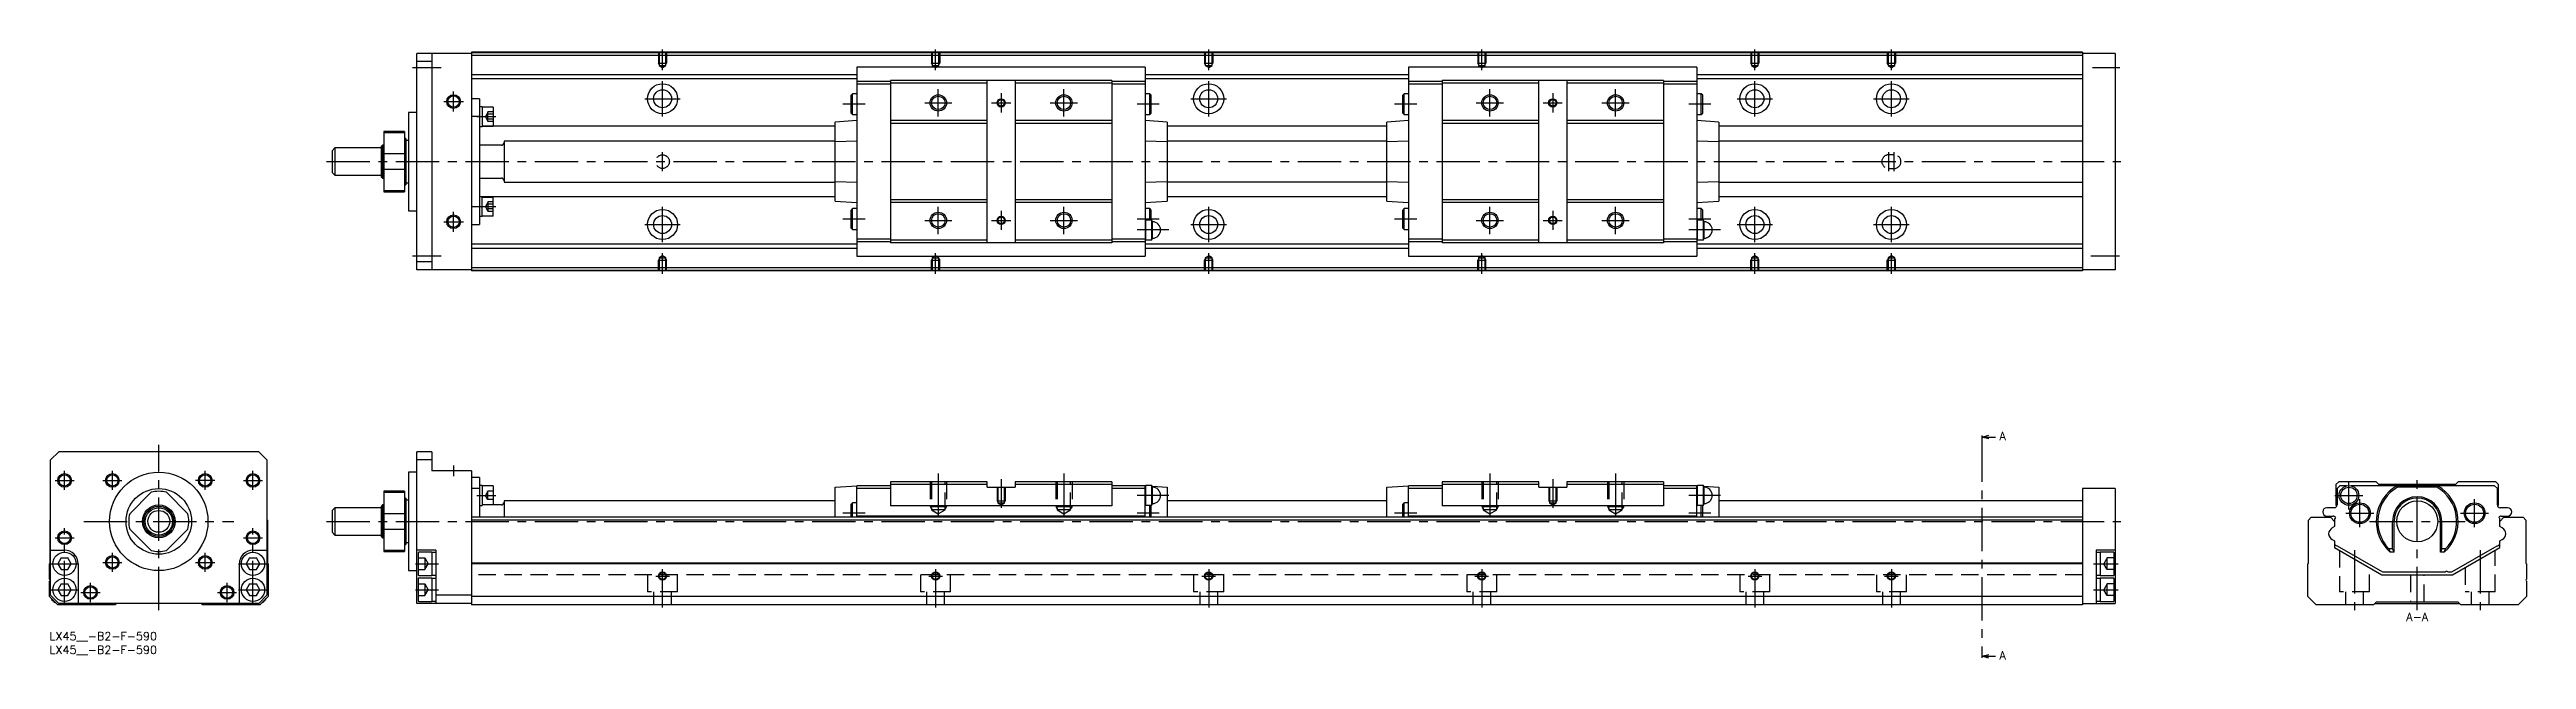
# Model space of a CAD drawing. Extents: x 0 to 907, y -10 to 213.
import ezdxf

# ---------------------------------------------------------------- set-up
doc = ezdxf.new("R2010")
doc.units = 0
doc.header["$LTSCALE"] = 0.5
doc.linetypes.add('CENTER', pattern=[50.8, 31.75, -6.35, 6.35, -6.35])
doc.linetypes.add('DASHED', pattern=[19.05, 12.7, -6.35])
for name, color, linetype in [('MSM_CENTER', 1, 'CENTER'), ('MSM_CONTINUOUS', 7, 'CONTINUOUS'), ('MSM_DASHED', 4, 'DASHED'), ('MSM_NARROW', 5, 'CONTINUOUS'), ('MSM_PART_NUMBER', 7, 'CONTINUOUS')]:
    doc.layers.add(name, color=color, linetype=linetype)
doc.styles.get("Standard").update_dxf_attribs({"font": 'txt.shx', "height": 3, "bigfont": 'bigfont.shx'})

# ---------------------------------------------------------------- blocks, each defined once
blk = doc.blocks.new('*U3')
at = {"layer": 'MSM_PART_NUMBER'}
blk.add_text('LX45__-B2-F-590', height=3, dxfattribs=at).set_placement((0, -3))
blk = doc.blocks.new('*U4')
at = {"layer": 'MSM_PART_NUMBER'}
blk.add_text('LX45__-B2-F-590', height=3, dxfattribs=at).set_placement((0, -8))

msp = doc.modelspace()

# ---------------------------------------------------------------- linework, layer by layer
at = {"layer": 'MSM_CENTER'}
for p, q in [((224.46, 205.61), (224.46, 213.12)), ((324.46, 205.61), (324.46, 213.12)), ((424.46, 205.61), (424.46, 213.12)), ((524.46, 205.61), (524.46, 213.12)), ((624.46, 205.61), (624.46, 213.12)), ((674.46, 205.61), (674.46, 213.12)), ((132.96, 206.62), (143.46, 206.62)), ((224.46, 188.62), (224.46, 201.62)), ((424.46, 188.62), (424.46, 201.62)), ((624.46, 188.62), (624.46, 201.62)), ((674.46, 188.62), (674.46, 201.62)), ((748.13, 206.62), (758.08, 206.62)), ((144.33, 194.12), (151.58, 194.12)), ((147.96, 190.5), (147.96, 197.75)), ((217.96, 195.12), (230.95, 195.12)), ((298.66, 193.12), (290.45, 193.12)), ((320.46, 193.62), (330.46, 193.62)), ((325.46, 188.62), (325.46, 198.62)), ((344.96, 193.62), (351.96, 193.62)), ((348.46, 197.12), (348.46, 190.12)), ((366.46, 193.62), (376.46, 193.62)), ((371.46, 188.62), (371.46, 198.62)), ((406.36, 193.12), (398.26, 193.12)), ((417.96, 195.12), (430.96, 195.12)), ((500.66, 193.12), (492.45, 193.12)), ((522.46, 193.62), (532.46, 193.62)), ((527.46, 188.62), (527.46, 198.62)), ((546.96, 193.62), (553.96, 193.62)), ((546.96, 193.62), (553.96, 193.62)), ((550.46, 197.12), (550.46, 190.12)), ((568.46, 193.62), (578.46, 193.62)), ((573.46, 188.62), (573.46, 198.62)), ((608.36, 193.12), (600.26, 193.12)), ((617.96, 195.12), (630.96, 195.12)), ((667.96, 195.12), (680.96, 195.12)), ((156.46, 188.58), (163.46, 188.58)), ((224.46, 168.62), (224.46, 175.62)), ((673.46, 168.62), (673.46, 175.62)), ((675.46, 168.62), (675.46, 175.62)), ((101.46, 172.12), (758.46, 172.12)), ((156.46, 155.67), (163.46, 155.67)), ((224.46, 142.62), (224.46, 155.62)), ((325.46, 145.62), (325.46, 155.62)), ((371.46, 145.62), (371.46, 155.62)), ((424.46, 142.62), (424.46, 155.62)), ((527.46, 145.62), (527.46, 155.62)), ((573.46, 145.62), (573.46, 155.62)), ((624.46, 142.62), (624.46, 155.62)), ((674.46, 142.62), (674.46, 155.62)), ((144.33, 150.12), (151.58, 150.12)), ((147.96, 146.5), (147.96, 153.75)), ((217.96, 149.12), (230.96, 149.12)), ((298.66, 151.12), (290.45, 151.12)), ((320.46, 150.62), (330.46, 150.62)), ((344.96, 150.62), (351.96, 150.62)), ((348.46, 154.12), (348.46, 147.12)), ((366.46, 150.62), (376.46, 150.62)), ((406.36, 151.12), (398.26, 151.12)), ((409.86, 147.12), (398.26, 147.12)), ((417.96, 149.12), (430.96, 149.12)), ((500.66, 151.12), (492.45, 151.12)), ((522.46, 150.62), (532.46, 150.62)), ((546.96, 150.62), (553.96, 150.62)), ((546.96, 150.62), (553.96, 150.62)), ((550.46, 154.12), (550.46, 147.12)), ((568.46, 150.62), (578.46, 150.62)), ((608.36, 151.12), (600.26, 151.12)), ((611.86, 147.12), (600.26, 147.12)), ((617.96, 149.12), (630.96, 149.12)), ((667.96, 149.12), (680.96, 149.12)), ((132.96, 137.62), (143.46, 137.62)), ((224.46, 131.12), (224.46, 138.63)), ((324.46, 131.12), (324.46, 138.63)), ((424.46, 131.12), (424.46, 138.63)), ((524.46, 131.12), (524.46, 138.63)), ((624.46, 131.12), (624.46, 138.63)), ((674.46, 131.12), (674.46, 138.63)), ((747.46, 137.62), (757.96, 137.62)), ((40, 8), (40, 68.5)), ((707.62, 70.87), (707.62, -8.37)), ((2, 55.5), (9, 55.5)), ((5.5, 52), (5.5, 59)), ((19.5, 55.5), (26.5, 55.5)), ((23, 52), (23, 59)), ((60.5, 55.5), (53.5, 55.5)), ((57, 52), (57, 59)), ((71, 55.5), (78, 55.5)), ((74.5, 52), (74.5, 59)), ((147.96, 61), (147.96, 57)), ((325.46, 58), (325.46, 40.3)), ((348.46, 56), (348.46, 45.5)), ((371.46, 58), (371.46, 40.3)), ((527.46, 58), (527.46, 40.3)), ((550.46, 56), (550.46, 45.5)), ((573.46, 58), (573.46, 40.3)), ((842.01, 44.87), (842.01, 55.13)), ((867.01, 8), (867.01, 56)), ((156.46, 50), (163.46, 50)), ((409.86, 50), (398.26, 50)), ((611.86, 50), (600.26, 50)), ((836.88, 50), (847.14, 50)), ((846.01, 38.37), (846.01, 48.63)), ((888.01, 38.37), (888.01, 48.63)), ((5.5, 10.25), (5.5, 38)), ((12.5, 40.5), (67.5, 40.5)), ((74.5, 10.25), (74.5, 38)), ((101.46, 40.5), (758.46, 40.5)), ((298.66, 43.5), (290.45, 43.5)), ((406.36, 43.5), (398.26, 43.5)), ((500.66, 43.5), (492.45, 43.5)), ((608.36, 43.5), (600.26, 43.5)), ((840.88, 43.5), (851.14, 43.5)), ((849.51, 40.5), (884.51, 40.5)), ((882.88, 43.5), (893.14, 43.5)), ((2, 34.5), (9, 34.5)), ((23, 22), (23, 29)), ((57, 22), (57, 29)), ((71, 34.5), (78, 34.5)), ((844.01, 29.97), (844.01, 8)), ((890.01, 29.97), (890.01, 8)), ((0.25, 25), (10.75, 25)), ((19.5, 25.5), (26.5, 25.5)), ((53.5, 25.5), (60.5, 25.5)), ((69.25, 25), (79.75, 25)), ((133.96, 25), (142.46, 25)), ((221.96, 20.5), (226.96, 20.5)), ((224.46, 9), (224.46, 23)), ((321.96, 20.5), (326.96, 20.5)), ((324.46, 23), (324.46, 9)), ((421.96, 20.5), (426.96, 20.5)), ((424.46, 23), (424.46, 9)), ((521.96, 20.5), (526.96, 20.5)), ((524.46, 23), (524.46, 9)), ((621.96, 20.5), (626.96, 20.5)), ((624.46, 23), (624.46, 9)), ((671.96, 20.5), (676.96, 20.5)), ((674.46, 23), (674.46, 9)), ((748.46, 25), (757.46, 25)), ((0.25, 15.5), (10.75, 15.5)), ((11.5, 14.5), (18.5, 14.5)), ((15, 11), (15, 18)), ((61.5, 14.5), (68.5, 14.5)), ((65, 11), (65, 18)), ((69.25, 15.5), (79.75, 15.5)), ((133.96, 15.5), (142.46, 15.5)), ((748.46, 15.5), (757.46, 15.5))]:
    msp.add_line(p, q, dxfattribs=at)
at = {"layer": 'MSM_CONTINUOUS'}
for p, q in [((154.46, 211.72), (134.46, 211.72)), ((134.46, 132.52), (134.46, 211.72)), ((139.96, 208.72), (134.46, 208.72)), ((139.96, 211.72), (139.96, 132.52)), ((744.46, 212.12), (154.46, 212.12)), ((154.46, 212.12), (154.46, 132.12)), ((744.46, 211.92), (154.46, 211.92)), ((744.46, 210.92), (154.46, 210.92)), ((744.46, 212.12), (744.46, 132.12)), ((756.46, 211.72), (744.46, 211.72)), ((756.46, 211.72), (756.46, 132.52)), ((295.66, 203.87), (154.46, 203.87)), ((295.66, 202.37), (154.46, 202.37)), ((401.26, 206.72), (295.66, 206.72)), ((295.66, 206.72), (295.66, 137.52)), ((307.96, 201.47), (295.66, 201.47)), ((307.96, 200.47), (295.66, 200.47)), ((388.96, 201.87), (307.96, 201.87)), ((307.96, 201.87), (307.96, 142.37)), ((343.36, 200.87), (307.96, 200.87)), ((343.36, 142.37), (343.36, 201.87)), ((353.56, 201.87), (353.56, 142.37)), ((388.96, 200.87), (353.56, 200.87)), ((388.96, 201.87), (388.96, 142.37)), ((401.26, 201.47), (388.96, 201.47)), ((401.26, 200.47), (388.96, 200.47)), ((401.26, 206.72), (401.26, 137.52)), ((497.66, 203.87), (401.26, 203.87)), ((497.66, 202.37), (401.26, 202.37)), ((603.26, 206.72), (497.66, 206.72)), ((497.66, 206.72), (497.66, 137.52)), ((509.96, 201.47), (497.66, 201.47)), ((509.96, 200.47), (497.66, 200.47)), ((590.96, 201.87), (509.96, 201.87)), ((509.96, 201.87), (509.96, 142.37)), ((545.36, 200.87), (509.96, 200.87)), ((545.36, 142.37), (545.36, 201.87)), ((555.56, 201.87), (555.56, 142.37)), ((590.96, 200.87), (555.56, 200.87)), ((590.96, 201.87), (590.96, 142.37)), ((603.26, 201.47), (590.96, 201.47)), ((603.26, 200.47), (590.96, 200.47)), ((603.26, 206.72), (603.26, 137.52)), ((744.46, 203.87), (603.26, 203.87)), ((744.46, 202.37), (603.26, 202.37)), ((157.46, 195.12), (154.46, 195.12)), ((157.46, 195.12), (157.46, 149.12)), ((158.46, 192.23), (157.46, 192.23)), ((158.46, 192.23), (158.46, 184.93)), ((162.46, 192.08), (158.46, 192.08)), ((162.46, 192.08), (162.46, 185.08)), ((294.06, 196.92), (293.56, 196.42)), ((293.56, 189.82), (293.56, 196.42)), ((294.06, 189.32), (294.06, 196.92)), ((295.66, 196.92), (294.06, 196.92)), ((402.86, 196.92), (401.26, 196.92)), ((403.36, 196.42), (402.86, 196.92)), ((402.86, 189.32), (402.86, 196.92)), ((403.36, 189.82), (403.36, 196.42)), ((496.06, 196.92), (495.56, 196.42)), ((495.56, 189.82), (495.56, 196.42)), ((496.06, 189.32), (496.06, 196.92)), ((497.66, 196.92), (496.06, 196.92)), ((604.86, 196.92), (603.26, 196.92)), ((605.36, 196.42), (604.86, 196.92)), ((604.86, 189.32), (604.86, 196.92)), ((605.36, 189.82), (605.36, 196.42)), ((129.96, 183.12), (122.46, 183.12)), ((122.46, 183.12), (122.46, 161.12)), ((122.46, 182.76), (129.96, 182.76)), ((129.96, 183.12), (129.96, 161.12)), ((131.46, 190.12), (131.46, 154.12)), ((134.46, 190.12), (131.46, 190.12)), ((157.46, 188.65), (154.46, 188.65)), ((157.46, 184.93), (158.46, 184.93)), ((158.46, 185.08), (162.46, 185.08)), ((287.66, 185.05), (158.46, 185.05)), ((295.66, 187.12), (287.66, 186.57)), ((287.66, 157.68), (287.66, 186.57)), ((293.56, 189.82), (294.06, 189.32)), ((294.06, 189.32), (295.66, 189.32)), ((343.36, 187.12), (307.96, 187.12)), ((343.36, 186.12), (307.96, 186.12)), ((388.96, 187.12), (353.56, 187.12)), ((388.96, 186.12), (353.56, 186.12)), ((401.26, 189.32), (402.86, 189.32)), ((409.26, 186.57), (401.26, 187.12)), ((402.86, 189.32), (403.36, 189.82)), ((409.26, 186.57), (409.26, 157.68)), ((489.66, 185.05), (409.26, 185.05)), ((497.66, 187.12), (489.66, 186.57)), ((489.66, 157.68), (489.66, 186.57)), ((495.56, 189.82), (496.06, 189.32)), ((496.06, 189.32), (497.66, 189.32)), ((545.36, 187.12), (509.96, 187.12)), ((545.36, 186.12), (509.96, 186.12)), ((590.96, 187.12), (555.56, 187.12)), ((590.96, 186.12), (555.56, 186.12)), ((603.26, 189.32), (604.86, 189.32)), ((611.26, 186.57), (603.26, 187.12)), ((604.86, 189.32), (605.36, 189.82)), ((611.26, 186.57), (611.26, 157.68)), ((744.46, 185.05), (611.26, 185.05)), ((104.46, 177.12), (103.46, 176.12)), ((103.46, 176.12), (103.46, 168.12)), ((121.46, 177.12), (104.46, 177.12)), ((104.46, 177.12), (104.46, 167.12)), ((121.96, 178.12), (121.46, 177.62)), ((121.46, 177.62), (121.46, 166.62)), ((122.46, 178.12), (121.96, 178.12)), ((121.96, 178.12), (121.96, 166.12)), ((129.96, 174.92), (122.46, 174.92)), ((130.46, 180.62), (129.96, 180.62)), ((130.46, 180.62), (130.46, 163.62)), ((131.46, 179.87), (130.46, 179.87)), ((165.46, 178.12), (157.46, 178.12)), ((166.46, 179.62), (166.46, 164.62)), ((287.66, 179.62), (166.46, 179.62)), ((295.66, 179.61), (287.66, 179.36)), ((409.26, 179.36), (401.26, 179.61)), ((489.66, 179.62), (409.26, 179.62)), ((497.66, 179.61), (489.66, 179.36)), ((611.26, 179.36), (603.26, 179.61)), ((744.46, 179.62), (611.26, 179.62)), ((103.46, 168.12), (104.46, 167.12)), ((104.46, 167.12), (121.46, 167.12)), ((121.46, 166.62), (121.96, 166.12)), ((121.96, 166.12), (122.46, 166.12)), ((122.46, 169.33), (129.96, 169.33)), ((129.96, 163.62), (130.46, 163.62)), ((130.46, 164.37), (131.46, 164.37)), ((157.46, 166.12), (165.46, 166.12)), ((166.46, 164.62), (287.66, 164.62)), ((287.66, 164.89), (295.66, 164.64)), ((401.26, 164.64), (409.26, 164.89)), ((489.66, 164.62), (409.26, 164.62)), ((489.66, 164.89), (497.66, 164.64)), ((603.26, 164.64), (611.26, 164.89)), ((611.26, 164.62), (744.46, 164.62)), ((129.96, 161.49), (122.46, 161.49)), ((122.46, 161.12), (129.96, 161.12)), ((157.46, 155.6), (154.46, 155.6)), ((157.46, 159.32), (158.46, 159.32)), ((158.46, 152.02), (158.46, 159.32)), ((287.66, 159.2), (158.46, 159.2)), ((158.46, 159.17), (162.46, 159.17)), ((162.46, 152.17), (162.46, 159.17)), ((287.66, 157.68), (295.66, 157.12)), ((294.06, 154.92), (293.56, 154.42)), ((293.56, 147.82), (293.56, 154.42)), ((294.06, 147.32), (294.06, 154.92)), ((295.66, 154.92), (294.06, 154.92)), ((343.36, 158.12), (307.96, 158.12)), ((343.36, 157.12), (307.96, 157.12)), ((388.96, 158.12), (353.56, 158.12)), ((388.96, 157.12), (353.56, 157.12)), ((401.26, 157.12), (409.26, 157.68)), ((402.86, 154.92), (401.26, 154.92)), ((403.36, 154.42), (402.86, 154.92)), ((402.86, 150.72), (402.86, 154.92)), ((403.36, 150.72), (403.36, 154.42)), ((489.66, 159.2), (409.26, 159.2)), ((489.66, 157.68), (497.66, 157.12)), ((496.06, 154.92), (495.56, 154.42)), ((495.56, 147.82), (495.56, 154.42)), ((496.06, 147.32), (496.06, 154.92)), ((497.66, 154.92), (496.06, 154.92)), ((545.36, 158.12), (509.96, 158.12)), ((545.36, 157.12), (509.96, 157.12)), ((590.96, 158.12), (555.56, 158.12)), ((590.96, 157.12), (555.56, 157.12)), ((603.26, 157.12), (611.26, 157.68)), ((604.86, 154.92), (603.26, 154.92)), ((605.36, 154.42), (604.86, 154.92)), ((604.86, 150.72), (604.86, 154.92)), ((605.36, 150.72), (605.36, 154.42)), ((744.46, 159.2), (611.26, 159.2)), ((131.46, 154.12), (134.46, 154.12)), ((154.46, 149.12), (157.46, 149.12)), ((158.46, 152.02), (157.46, 152.02)), ((162.46, 152.17), (158.46, 152.17)), ((293.56, 147.82), (294.06, 147.32)), ((294.06, 147.32), (295.66, 147.32)), ((401.42, 150.72), (401.26, 150.12)), ((401.42, 143.52), (401.42, 150.72)), ((403.7, 150.72), (401.42, 150.72)), ((403.7, 143.52), (403.7, 150.72)), ((403.86, 150.12), (403.7, 150.72)), ((403.86, 144.12), (403.86, 150.12)), ((495.56, 147.82), (496.06, 147.32)), ((496.06, 147.32), (497.66, 147.32)), ((603.42, 150.72), (603.26, 150.12)), ((603.42, 143.52), (603.42, 150.72)), ((605.7, 150.72), (603.42, 150.72)), ((605.7, 143.52), (605.7, 150.72)), ((605.86, 150.12), (605.7, 150.72)), ((605.86, 144.12), (605.86, 150.12)), ((295.66, 141.87), (154.46, 141.87)), ((295.66, 140.37), (154.46, 140.37)), ((307.96, 143.77), (295.66, 143.77)), ((307.96, 142.77), (295.66, 142.77)), ((295.66, 137.52), (401.26, 137.52)), ((343.36, 143.37), (307.96, 143.37)), ((388.96, 142.37), (307.96, 142.37)), ((388.96, 143.37), (353.56, 143.37)), ((401.26, 143.77), (388.96, 143.77)), ((401.26, 142.77), (388.96, 142.77)), ((401.26, 144.12), (401.42, 143.52)), ((497.66, 141.87), (401.26, 141.87)), ((497.66, 140.37), (401.26, 140.37)), ((401.42, 143.52), (403.7, 143.52)), ((403.7, 143.52), (403.86, 144.12)), ((509.96, 143.77), (497.66, 143.77)), ((509.96, 142.77), (497.66, 142.77)), ((497.66, 137.52), (603.26, 137.52)), ((545.36, 143.37), (509.96, 143.37)), ((590.96, 142.37), (509.96, 142.37)), ((590.96, 143.37), (555.56, 143.37)), ((603.26, 143.77), (590.96, 143.77)), ((603.26, 142.77), (590.96, 142.77)), ((603.26, 144.12), (603.42, 143.52)), ((744.46, 141.87), (603.26, 141.87)), ((744.46, 140.37), (603.26, 140.37)), ((603.42, 143.52), (605.7, 143.52)), ((605.7, 143.52), (605.86, 144.12)), ((139.96, 135.52), (134.46, 135.52)), ((154.46, 132.52), (134.46, 132.52)), ((744.46, 133.32), (154.46, 133.32)), ((744.46, 132.32), (154.46, 132.32)), ((744.46, 132.12), (154.46, 132.12)), ((756.46, 132.52), (744.46, 132.52)), ((3.4, 66), (0.4, 63)), ((76.6, 66), (3.4, 66)), ((79.6, 63), (76.6, 66)), ((139.96, 66), (134.46, 66)), ((134.46, 10.5), (134.46, 66)), ((139.96, 66), (139.96, 59)), ((707.62, 71.37), (710.12, 72.04)), ((707.62, 71.87), (707.62, 70.87)), ((707.62, 71.37), (712.62, 71.37)), ((710.12, 70.7), (707.62, 71.37)), ((0.4, 13.5), (0.4, 63)), ((79.6, 63), (79.6, 13.5)), ((134.46, 58.5), (131.46, 58.5)), ((131.46, 58.5), (131.46, 22.5)), ((139.96, 63), (134.46, 63)), ((154.46, 59), (139.96, 59)), ((154.46, 59), (154.46, 10)), ((157.46, 56.5), (154.46, 56.5)), ((157.46, 56.5), (157.46, 42)), ((343.36, 55), (307.96, 55)), ((307.96, 55), (307.96, 46.15)), ((343.36, 53), (343.36, 55)), ((353.56, 55), (353.56, 53)), ((388.96, 55), (353.56, 55)), ((388.96, 55), (388.96, 46.15)), ((545.36, 55), (509.96, 55)), ((509.96, 55), (509.96, 46.15)), ((545.36, 53), (545.36, 55)), ((555.56, 55), (555.56, 53)), ((590.96, 55), (555.56, 55)), ((590.96, 55), (590.96, 46.15)), ((838.26, 55), (837.26, 54)), ((852.01, 55), (838.26, 55)), ((853.01, 54), (852.01, 55)), ((882.01, 55), (881.01, 54)), ((895.76, 55), (882.01, 55)), ((896.76, 54), (895.76, 55)), ((37.2, 51.14), (29.36, 43.3)), ((50.64, 43.3), (42.8, 51.14)), ((104.46, 45.5), (103.46, 44.5)), ((121.46, 45.5), (104.46, 45.5)), ((104.46, 45.5), (104.46, 35.5)), ((121.96, 46.5), (121.46, 46)), ((121.46, 46), (121.46, 35)), ((122.46, 46.5), (121.96, 46.5)), ((121.96, 46.5), (121.96, 34.5)), ((129.96, 51.5), (122.46, 51.5)), ((122.46, 51.5), (122.46, 29.5)), ((122.46, 51.14), (129.96, 51.14)), ((129.96, 51.5), (129.96, 29.5)), ((130.46, 49), (129.96, 49)), ((130.46, 49), (130.46, 32)), ((131.46, 48.25), (130.46, 48.25)), ((157.46, 52.5), (154.46, 52.5)), ((158.46, 53.65), (157.46, 53.65)), ((157.46, 46.35), (158.46, 46.35)), ((158.46, 53.65), (158.46, 46.35)), ((162.46, 53.5), (158.46, 53.5)), ((165.46, 46.5), (158.46, 46.5)), ((162.46, 53.5), (162.46, 46.5)), ((166.46, 48), (166.46, 42)), ((287.66, 48), (166.46, 48)), ((287.66, 53), (295.66, 53.5)), ((287.66, 42), (287.66, 53)), ((294.06, 47.3), (293.56, 46.8)), ((293.56, 42), (293.56, 46.8)), ((294.06, 42), (294.06, 47.3)), ((295.66, 47.3), (294.06, 47.3)), ((307.96, 53.5), (295.66, 53.5)), ((295.66, 42), (295.66, 53.5)), ((307.96, 52.5), (295.66, 52.5)), ((343.36, 54), (307.96, 54)), ((388.96, 46.15), (307.96, 46.15)), ((343.36, 53), (353.56, 53)), ((388.96, 54), (353.56, 54)), ((401.26, 53.5), (388.96, 53.5)), ((401.26, 52.5), (388.96, 52.5)), ((401.42, 53.6), (401.26, 53)), ((401.26, 53.5), (401.39, 53.49)), ((401.26, 42), (401.26, 53.5)), ((401.26, 47), (401.42, 46.4)), ((401.42, 46.4), (401.42, 53.6)), ((403.7, 53.6), (401.42, 53.6)), ((401.42, 46.4), (403.7, 46.4)), ((402.86, 42), (402.86, 46.4)), ((403.36, 42), (403.36, 46.4)), ((403.86, 53), (403.7, 53.6)), ((403.7, 46.4), (403.7, 53.6)), ((403.7, 46.4), (403.86, 47)), ((403.77, 53.34), (409.26, 53)), ((403.86, 47), (403.86, 53)), ((409.26, 53), (409.26, 42)), ((489.66, 48), (409.26, 48)), ((489.66, 53), (497.66, 53.5)), ((489.66, 42), (489.66, 53)), ((496.06, 47.3), (495.56, 46.8)), ((495.56, 42), (495.56, 46.8)), ((496.06, 42), (496.06, 47.3)), ((497.66, 47.3), (496.06, 47.3)), ((509.96, 53.5), (497.66, 53.5)), ((497.66, 42), (497.66, 53.5)), ((509.96, 52.5), (497.66, 52.5)), ((545.36, 54), (509.96, 54)), ((590.96, 46.15), (509.96, 46.15)), ((545.36, 53), (555.56, 53)), ((590.96, 54), (555.56, 54)), ((603.26, 53.5), (590.96, 53.5)), ((603.26, 52.5), (590.96, 52.5)), ((603.42, 53.6), (603.26, 53)), ((603.26, 53.5), (603.39, 53.49)), ((603.26, 42), (603.26, 53.5)), ((603.26, 47), (603.42, 46.4)), ((603.42, 46.4), (603.42, 53.6)), ((605.7, 53.6), (603.42, 53.6)), ((603.42, 46.4), (605.7, 46.4)), ((604.86, 42), (604.86, 46.4)), ((605.36, 42), (605.36, 46.4)), ((605.86, 53), (605.7, 53.6)), ((605.7, 46.4), (605.7, 53.6)), ((605.7, 46.4), (605.86, 47)), ((605.77, 53.34), (611.26, 53)), ((605.86, 47), (605.86, 53)), ((611.26, 53), (611.26, 42)), ((744.46, 48), (611.26, 48)), ((756.46, 52.5), (744.46, 52.5)), ((744.46, 52.5), (744.46, 10)), ((756.46, 52.5), (756.46, 10.5)), ((836.66, 45.5), (833.96, 45.5)), ((837.26, 54), (837.26, 46.62)), ((838.66, 53.5), (837.66, 52.5)), ((837.66, 52.5), (837.66, 46.5)), ((841.17, 53.5), (838.66, 53.5)), ((895.36, 53.5), (842.85, 53.5)), ((881.01, 54), (853.01, 54)), ((859.53, 53.5), (859.78, 53)), ((874.24, 53), (859.78, 53)), ((874.24, 53), (874.49, 53.5)), ((896.36, 52.5), (895.36, 53.5)), ((896.36, 46.5), (896.36, 52.5)), ((896.76, 46.62), (896.76, 54)), ((900.06, 45.5), (897.36, 45.5)), ((0.2, 41), (0.4, 41.2)), ((0.2, 25.2), (0.2, 41)), ((29.36, 37.7), (37.2, 29.86)), ((42.8, 29.86), (50.64, 37.7)), ((79.6, 41.2), (79.8, 41)), ((79.8, 41), (79.8, 25.2)), ((103.46, 44.5), (103.46, 36.5)), ((103.46, 36.5), (104.46, 35.5)), ((129.96, 43.3), (122.46, 43.3)), ((122.46, 37.7), (129.96, 37.7)), ((744.46, 42), (154.46, 42)), ((744.46, 41), (154.46, 41)), ((401.26, 42.4), (295.66, 42.4)), ((603.26, 42.4), (497.66, 42.4)), ((827.21, 41), (828.21, 42)), ((827.21, 25.2), (827.21, 41)), ((828.21, 42), (835.26, 42)), ((833.96, 42.4), (836.26, 42.4)), ((835.26, 42), (836.76, 40.5)), ((836.76, 38.61), (835.86, 38.1)), ((836.71, 41.2), (836.71, 40.55)), ((836.76, 40.5), (836.76, 38.61)), ((858.01, 30.44), (858.01, 40.5)), ((858.51, 29.22), (858.51, 40.5)), ((875.51, 29.22), (875.51, 40.5)), ((876.01, 30.44), (876.01, 40.5)), ((897.26, 40.5), (898.76, 42)), ((897.26, 38.61), (897.26, 40.5)), ((898.15, 38.1), (897.26, 38.61)), ((897.31, 40.55), (897.31, 41.2)), ((897.76, 42.4), (900.06, 42.4)), ((898.76, 42), (905.81, 42)), ((905.81, 42), (906.81, 41)), ((906.81, 41), (906.81, 25.2)), ((0.4, 30), (5.5, 30)), ((74.5, 30), (79.6, 30)), ((104.46, 35.5), (121.46, 35.5)), ((121.46, 35), (121.96, 34.5)), ((121.96, 34.5), (122.46, 34.5)), ((129.96, 29.86), (122.46, 29.86)), ((122.46, 29.5), (129.96, 29.5)), ((129.96, 32), (130.46, 32)), ((130.46, 32.75), (131.46, 32.75)), ((141.46, 30), (134.46, 30)), ((134.96, 29), (134.96, 21)), ((139.96, 29.25), (135.21, 29.25)), ((139.96, 29.25), (139.96, 20.75)), ((141.46, 29.15), (139.96, 29.15)), ((141.46, 30), (141.46, 10.5)), ((756.46, 30), (749.46, 30)), ((749.46, 30), (749.46, 10.5)), ((750.96, 29.15), (749.46, 29.15)), ((755.96, 29.25), (750.96, 29.25)), ((750.96, 29.25), (750.96, 20.75)), ((755.96, 29.25), (755.96, 20.75)), ((835.86, 33.9), (836.76, 33.39)), ((836.76, 33.39), (836.76, 31)), ((836.76, 31), (854.08, 21)), ((837.51, 31.61), (837.71, 31.61)), ((837.71, 31.61), (854.35, 22)), ((858.01, 30.44), (856.65, 30.44)), ((858.51, 29.22), (857.12, 29.22)), ((858.51, 29.22), (858.01, 30.44)), ((876.01, 30.44), (875.51, 29.22)), ((876.9, 29.22), (875.51, 29.22)), ((877.37, 30.44), (876.01, 30.44)), ((879.67, 22), (896.31, 31.61)), ((879.94, 21), (897.26, 31)), ((896.31, 31.61), (896.51, 31.61)), ((897.26, 33.39), (898.15, 33.9)), ((897.26, 31), (897.26, 33.39)), ((0, 25), (0.2, 25.2)), ((0, 19.4), (0, 25)), ((0, 13), (0, 18.6)), ((4.27, 27.12), (3.05, 25)), ((3.05, 25), (4.27, 22.88)), ((4.27, 27.12), (6.73, 27.12)), ((4.27, 22.88), (6.73, 22.88)), ((7.95, 25), (6.73, 27.12)), ((6.73, 22.88), (7.95, 25)), ((10.5, 25), (10.5, 10.5)), ((69.5, 10.5), (69.5, 25)), ((73.27, 27.12), (72.05, 25)), ((72.05, 25), (73.27, 22.88)), ((73.27, 27.12), (75.73, 27.12)), ((73.27, 22.88), (75.73, 22.88)), ((76.95, 25), (75.73, 27.12)), ((75.73, 22.88), (76.95, 25)), ((79.8, 25.2), (80, 25)), ((80, 25), (80, 13)), ((131.46, 22.5), (134.46, 22.5)), ((134.96, 19.5), (134.96, 11.5)), ((135.21, 20.75), (139.96, 20.75)), ((139.96, 19.75), (135.21, 19.75)), ((139.96, 20.85), (141.46, 20.85)), ((139.96, 19.75), (139.96, 11.25)), ((141.46, 19.65), (139.96, 19.65)), ((744.46, 25.2), (154.46, 25.2)), ((744.46, 25), (154.46, 25)), ((749.46, 20.85), (750.96, 20.85)), ((750.96, 19.65), (749.46, 19.65)), ((750.96, 20.75), (755.96, 20.75)), ((755.96, 19.75), (750.96, 19.75)), ((750.96, 19.75), (750.96, 11.25)), ((755.96, 19.75), (755.96, 11.25)), ((827.01, 25), (827.21, 25.2)), ((827.01, 13), (827.01, 25)), ((854.08, 21), (879.94, 21)), ((854.35, 22), (877.36, 22)), ((878.16, 22), (879.67, 22)), ((906.81, 25.2), (907.01, 25)), ((907.01, 25), (907.01, 19.4)), ((907.01, 18.6), (907.01, 13)), ((3, 10), (0, 13)), ((3.4, 10.5), (0.4, 13.5)), ((24, 10), (3, 10)), ((4.27, 17.62), (3.05, 15.5)), ((3.05, 15.5), (4.27, 13.38)), ((76.6, 10.5), (3.4, 10.5)), ((4.27, 17.62), (6.73, 17.62)), ((4.27, 13.38), (6.73, 13.38)), ((7.95, 15.5), (6.73, 17.62)), ((6.73, 13.38), (7.95, 15.5)), ((24.5, 10.5), (24, 10)), ((56, 10), (55.5, 10.5)), ((77, 10), (56, 10)), ((73.27, 17.62), (72.05, 15.5)), ((72.05, 15.5), (73.27, 13.38)), ((73.27, 17.62), (75.73, 17.62)), ((73.27, 13.38), (75.73, 13.38)), ((76.95, 15.5), (75.73, 17.62)), ((75.73, 13.38), (76.95, 15.5)), ((79.6, 13.5), (76.6, 10.5)), ((80, 13), (77, 10)), ((154.46, 10.5), (134.46, 10.5)), ((135.21, 11.25), (139.96, 11.25)), ((139.96, 11.35), (141.46, 11.35)), ((154.46, 13.5), (141.46, 13.5)), ((744.46, 13), (154.46, 13)), ((744.46, 10), (154.46, 10)), ((744.46, 10.5), (756.46, 10.5)), ((749.46, 11.35), (750.96, 11.35)), ((750.96, 11.25), (755.96, 11.25)), ((830.01, 10), (827.01, 13)), ((851.01, 10), (830.01, 10)), ((852.01, 11), (851.01, 10)), ((851.51, 10.5), (882.51, 10.5)), ((882.01, 11), (852.01, 11)), ((883.01, 10), (882.01, 11)), ((904.01, 10), (883.01, 10)), ((907.01, 13), (904.01, 10)), ((707.62, -8.87), (710.12, -8.2)), ((707.62, -8.37), (707.62, -9.37)), ((707.62, -8.87), (712.62, -8.87)), ((710.12, -9.54), (707.62, -8.87))]:
    msp.add_line(p, q, dxfattribs=at)
for centre, radius in [((224.46, 195.12), 5.5), ((424.46, 195.12), 5.5), ((624.46, 195.12), 5.5), ((674.46, 195.12), 5.5), ((147.96, 194.12), 2.07), ((224.46, 195.12), 3.3), ((325.46, 193.62), 2.46), ((348.46, 193.62), 1.23), ((371.46, 193.62), 2.46), ((424.46, 195.12), 3.3), ((527.46, 193.62), 2.46), ((550.46, 193.62), 1.23), ((573.46, 193.62), 2.46), ((624.46, 195.12), 3.3), ((674.46, 195.12), 3.3), ((224.46, 149.12), 5.5), ((424.46, 149.12), 5.5), ((624.46, 149.12), 5.5), ((674.46, 149.12), 5.5), ((147.96, 150.12), 2.07), ((224.46, 149.12), 3.3), ((325.46, 150.62), 2.46), ((348.46, 150.62), 1.23), ((371.46, 150.62), 2.46), ((424.46, 149.12), 3.3), ((527.46, 150.62), 2.46), ((550.46, 150.62), 1.23), ((573.46, 150.62), 2.46), ((624.46, 149.12), 3.3), ((674.46, 149.12), 3.3), ((5.5, 55.5), 2.07), ((23, 55.5), 2.07), ((40, 40.5), 18), ((57, 55.5), 2.07), ((74.5, 55.5), 2.07), ((40, 40.5), 12), ((40, 40.5), 6), ((40, 40.5), 5.5), ((40, 40.5), 5), ((842.01, 50), 3.6), ((842.01, 50), 3), ((846.01, 43.5), 3.8), ((846.01, 43.5), 3.3), ((867.01, 40.5), 7.5), ((888.01, 43.5), 3.8), ((888.01, 43.5), 3.3), ((5.5, 34.5), 2.07), ((40, 40.5), 4), ((74.5, 34.5), 2.07), ((5.5, 25), 4.25), ((23, 25.5), 2.07), ((57, 25.5), 2.07), ((74.5, 25), 4.25), ((5.5, 15.5), 4.25), ((74.5, 15.5), 4.25), ((224.46, 20.5), 1.23), ((324.46, 20.5), 1.23), ((424.46, 20.5), 1.23), ((524.46, 20.5), 1.23), ((624.46, 20.5), 1.23), ((674.46, 20.5), 1.23), ((15, 14.5), 2.07), ((65, 14.5), 2.07)]:
    msp.add_circle(centre, radius, dxfattribs=at)
for centre, radius, start, end in [((165.46, 179.12), 1, 270, 0), ((165.46, 165.12), 1, 0, 90), ((403.86, 147.12), 3, 270, 90), ((605.86, 147.12), 3, 270, 90), ((40, 40.5), 11, 75.27264, 104.72736), ((165.46, 47.5), 1, 270, 0), ((403.86, 50), 3, 270, 90), ((605.86, 50), 3, 270, 90), ((833.96, 43.95), 1.55, 90, 270), ((836.66, 46.5), 1, 270, 0), ((837.76, 46.62), 0.5, 180, 251.07258), ((867.01, 40.5), 15, 119.92643, 228.76392), ((867.01, 40.5), 14.44, 120.05097, 224.15139), ((867.01, 40.5), 9, 0, 180), ((867.01, 40.5), 8.5, 0, 180), ((867.01, 40.5), 14.44, 315.84861, 59.94903), ((867.01, 40.5), 15, 311.23608, 60.07357), ((897.36, 46.5), 1, 180, 270), ((896.26, 46.62), 0.5, 289.00551, 0), ((900.06, 43.95), 1.55, 270, 90), ((40, 40.5), 11, 165.27264, 194.72736), ((40, 40.5), 11, 345.27264, 14.72736), ((837.16, 35.85), 2.6, 120.00003, 176.58933), ((836.26, 41.4), 1, 30.09191, 90), ((837.51, 41.2), 0.8, 118.74892, 180), ((897.76, 41.4), 1, 90, 149.90809), ((896.51, 41.2), 0.8, 0, 61.25108), ((896.85, 35.85), 2.6, 3.41067, 59.99996), ((5.5, 25), 5, 0, 90), ((40, 40.5), 11, 255.27264, 284.72736), ((74.5, 25), 5, 90, 180), ((135.21, 29), 0.25, 90, 180), ((837.16, 36.15), 2.6, 183.41067, 239.99996), ((837.51, 32.41), 0.8, 200.37237, 270), ((869.23, 34.62), 13.26, 198.36858, 204.03004), ((864.72, 34.65), 13.33, 335.98509, 341.61629), ((896.51, 32.41), 0.8, 270, 339.63587), ((896.85, 36.15), 2.6, 300.00004, 356.58933), ((-0.3, 19), 0.5, 306.8699, 53.1301), ((135.21, 21), 0.25, 180, 270), ((135.21, 19.5), 0.25, 90, 180), ((877.76, 21.7), 0.5, 36.8699, 143.1301), ((907.31, 19), 0.5, 126.8699, 233.1301), ((3.4, 13.5), 3, 201.81505, 248.18495), ((76.6, 13.5), 3, 291.81368, 338.18632), ((135.21, 11.5), 0.25, 180, 270)]:
    msp.add_arc(centre, radius, start, end, dxfattribs=at)
at = {"layer": 'MSM_DASHED'}
for p, q in [((222.96, 212.12), (222.96, 208.12)), ((223.23, 212.12), (223.23, 207.32)), ((225.69, 207.32), (225.69, 212.12)), ((225.96, 212.12), (225.96, 208.12)), ((322.96, 212.12), (322.96, 208.12)), ((323.23, 212.12), (323.23, 207.32)), ((325.69, 207.32), (325.69, 212.12)), ((325.96, 212.12), (325.96, 208.12)), ((422.96, 212.12), (422.96, 208.12)), ((423.23, 212.12), (423.23, 207.32)), ((425.69, 207.32), (425.69, 212.12)), ((425.96, 212.12), (425.96, 208.12)), ((522.96, 212.12), (522.96, 208.12)), ((523.23, 212.12), (523.23, 207.32)), ((525.69, 207.32), (525.69, 212.12)), ((525.96, 212.12), (525.96, 208.12)), ((622.96, 212.12), (622.96, 208.12)), ((623.23, 212.12), (623.23, 207.32)), ((625.69, 207.32), (625.69, 212.12)), ((625.96, 212.12), (625.96, 208.12)), ((672.96, 212.12), (672.96, 208.12)), ((673.23, 212.12), (673.23, 207.32)), ((675.69, 207.32), (675.69, 212.12)), ((675.96, 212.12), (675.96, 208.12)), ((222.96, 208.12), (225.96, 208.12)), ((223.23, 207.66), (222.96, 208.12)), ((223.23, 207.32), (224.46, 206.61)), ((223.23, 207.32), (225.69, 207.32)), ((224.46, 206.61), (225.69, 207.32)), ((225.69, 207.66), (225.96, 208.12)), ((322.96, 208.12), (325.96, 208.12)), ((323.23, 207.66), (322.96, 208.12)), ((323.23, 207.32), (324.46, 206.61)), ((323.23, 207.32), (325.69, 207.32)), ((324.46, 206.61), (325.69, 207.32)), ((325.69, 207.66), (325.96, 208.12)), ((422.96, 208.12), (425.96, 208.12)), ((423.23, 207.66), (422.96, 208.12)), ((423.23, 207.32), (424.46, 206.61)), ((423.23, 207.32), (425.69, 207.32)), ((424.46, 206.61), (425.69, 207.32)), ((425.69, 207.66), (425.96, 208.12)), ((522.96, 208.12), (525.96, 208.12)), ((523.23, 207.66), (522.96, 208.12)), ((523.23, 207.32), (524.46, 206.61)), ((523.23, 207.32), (525.69, 207.32)), ((524.46, 206.61), (525.69, 207.32)), ((525.69, 207.66), (525.96, 208.12)), ((622.96, 208.12), (625.96, 208.12)), ((623.23, 207.66), (622.96, 208.12)), ((623.23, 207.32), (624.46, 206.61)), ((623.23, 207.32), (625.69, 207.32)), ((624.46, 206.61), (625.69, 207.32)), ((625.69, 207.66), (625.96, 208.12)), ((672.96, 208.12), (675.96, 208.12)), ((673.23, 207.66), (672.96, 208.12)), ((673.23, 207.32), (674.46, 206.61)), ((673.23, 207.32), (675.69, 207.32)), ((674.46, 206.61), (675.69, 207.32)), ((675.69, 207.66), (675.96, 208.12)), ((160.46, 190.08), (159.59, 188.58)), ((160.46, 187.08), (159.59, 188.58)), ((160.46, 186.85), (160.46, 190.31)), ((162.46, 190.31), (160.46, 190.31)), ((162.46, 189.45), (160.46, 189.45)), ((162.46, 187.71), (160.46, 187.71)), ((162.46, 186.85), (160.46, 186.85)), ((675.46, 174.62), (673.46, 174.62)), ((673.46, 169.62), (675.46, 169.62)), ((160.46, 157.17), (159.59, 155.67)), ((160.46, 154.17), (159.59, 155.67)), ((160.46, 157.4), (160.46, 153.94)), ((162.46, 157.4), (160.46, 157.4)), ((162.46, 156.54), (160.46, 156.54)), ((162.46, 154.8), (160.46, 154.8)), ((162.46, 153.94), (160.46, 153.94)), ((223.23, 136.59), (222.96, 136.12)), ((222.96, 132.12), (222.96, 136.12)), ((222.96, 136.12), (225.96, 136.12)), ((224.46, 137.63), (223.23, 136.92)), ((223.23, 136.92), (223.23, 132.12)), ((223.23, 136.92), (225.69, 136.92)), ((225.69, 136.92), (224.46, 137.63)), ((225.69, 132.12), (225.69, 136.92)), ((225.69, 136.59), (225.96, 136.12)), ((225.96, 132.12), (225.96, 136.12)), ((323.23, 136.59), (322.96, 136.12)), ((322.96, 132.12), (322.96, 136.12)), ((322.96, 136.12), (325.96, 136.12)), ((324.46, 137.63), (323.23, 136.92)), ((323.23, 136.92), (323.23, 132.12)), ((323.23, 136.92), (325.69, 136.92)), ((325.69, 136.92), (324.46, 137.63)), ((325.69, 132.12), (325.69, 136.92)), ((325.69, 136.59), (325.96, 136.12)), ((325.96, 132.12), (325.96, 136.12)), ((423.23, 136.59), (422.96, 136.12)), ((422.96, 132.12), (422.96, 136.12)), ((422.96, 136.12), (425.96, 136.12)), ((424.46, 137.63), (423.23, 136.92)), ((423.23, 136.92), (423.23, 132.12)), ((423.23, 136.92), (425.69, 136.92)), ((425.69, 136.92), (424.46, 137.63)), ((425.69, 132.12), (425.69, 136.92)), ((425.69, 136.59), (425.96, 136.12)), ((425.96, 132.12), (425.96, 136.12)), ((523.23, 136.59), (522.96, 136.12)), ((522.96, 132.12), (522.96, 136.12)), ((522.96, 136.12), (525.96, 136.12)), ((524.46, 137.63), (523.23, 136.92)), ((523.23, 136.92), (523.23, 132.12)), ((523.23, 136.92), (525.69, 136.92)), ((525.69, 136.92), (524.46, 137.63)), ((525.69, 132.12), (525.69, 136.92)), ((525.69, 136.59), (525.96, 136.12)), ((525.96, 132.12), (525.96, 136.12)), ((623.23, 136.59), (622.96, 136.12)), ((622.96, 132.12), (622.96, 136.12)), ((622.96, 136.12), (625.96, 136.12)), ((624.46, 137.63), (623.23, 136.92)), ((623.23, 136.92), (623.23, 132.12)), ((623.23, 136.92), (625.69, 136.92)), ((625.69, 136.92), (624.46, 137.63)), ((625.69, 132.12), (625.69, 136.92)), ((625.69, 136.59), (625.96, 136.12)), ((625.96, 132.12), (625.96, 136.12)), ((673.23, 136.59), (672.96, 136.12)), ((672.96, 132.12), (672.96, 136.12)), ((672.96, 136.12), (675.96, 136.12)), ((674.46, 137.63), (673.23, 136.92)), ((673.23, 136.92), (673.23, 132.12)), ((673.23, 136.92), (675.69, 136.92)), ((675.69, 136.92), (674.46, 137.63)), ((675.69, 132.12), (675.69, 136.92)), ((675.69, 136.59), (675.96, 136.12)), ((675.96, 132.12), (675.96, 136.12)), ((322.46, 55), (322.46, 46)), ((323, 55), (323, 44.72)), ((327.92, 44.72), (327.92, 55)), ((328.46, 55), (328.46, 46)), ((368.46, 55), (368.46, 46)), ((369, 55), (369, 44.72)), ((373.92, 44.72), (373.92, 55)), ((374.46, 55), (374.46, 46)), ((524.46, 55), (524.46, 46)), ((525, 55), (525, 44.72)), ((529.92, 44.72), (529.92, 55)), ((530.46, 55), (530.46, 46)), ((570.46, 55), (570.46, 46)), ((571, 55), (571, 44.72)), ((575.92, 44.72), (575.92, 55)), ((576.46, 55), (576.46, 46)), ((160.46, 51.5), (159.59, 50)), ((160.46, 48.5), (159.59, 50)), ((160.46, 48.5), (160.46, 51.5)), ((162.46, 51.5), (160.46, 51.5)), ((160.46, 50), (162.46, 50)), ((162.46, 48.5), (160.46, 48.5)), ((322.46, 46), (323, 45.06)), ((322.46, 46), (328.46, 46)), ((328.46, 46), (327.92, 45.06)), ((346.96, 53), (346.96, 48)), ((346.96, 48), (349.96, 48)), ((346.96, 48), (347.23, 47.53)), ((347.23, 53), (347.23, 47.21)), ((347.23, 47.21), (348.46, 46.5)), ((349.69, 47.21), (347.23, 47.21)), ((348.46, 46.5), (349.69, 47.21)), ((349.69, 47.21), (349.69, 53)), ((349.96, 48), (349.69, 47.53)), ((349.96, 53), (349.96, 48)), ((368.46, 46), (374.46, 46)), ((368.46, 46), (369, 45.06)), ((374.46, 46), (373.92, 45.06)), ((524.46, 46), (525, 45.06)), ((524.46, 46), (530.46, 46)), ((530.46, 46), (529.92, 45.06)), ((548.96, 53), (548.96, 48)), ((548.96, 48), (551.96, 48)), ((548.96, 48), (549.23, 47.53)), ((549.23, 53), (549.23, 47.21)), ((549.23, 47.21), (550.46, 46.5)), ((551.69, 47.21), (549.23, 47.21)), ((550.46, 46.5), (551.69, 47.21)), ((551.69, 47.21), (551.69, 53)), ((551.96, 48), (551.69, 47.53)), ((551.96, 53), (551.96, 48)), ((570.46, 46), (576.46, 46)), ((570.46, 46), (571, 45.06)), ((576.46, 46), (575.92, 45.06)), ((327.92, 44.72), (323, 44.72)), ((323, 44.72), (325.46, 43.3)), ((325.46, 43.3), (327.92, 44.72)), ((369, 44.72), (371.46, 43.3)), ((373.92, 44.72), (369, 44.72)), ((371.46, 43.3), (373.92, 44.72)), ((529.92, 44.72), (525, 44.72)), ((525, 44.72), (527.46, 43.3)), ((527.46, 43.3), (529.92, 44.72)), ((571, 44.72), (573.46, 43.3)), ((575.92, 44.72), (571, 44.72)), ((573.46, 43.3), (575.92, 44.72)), ((838.51, 29.99), (838.51, 14.7)), ((895.51, 14.7), (895.51, 29.99)), ((134.96, 27.12), (137.46, 27.12)), ((134.96, 25), (137.46, 25)), ((134.96, 22.88), (137.46, 22.88)), ((137.46, 27.12), (137.46, 22.88)), ((137.46, 27.12), (138.69, 25)), ((137.46, 22.88), (138.69, 25)), ((744.46, 25.2), (154.46, 25.2)), ((744.46, 25), (154.46, 25)), ((744.46, 21), (154.46, 21)), ((218.96, 21), (218.96, 14.7)), ((229.96, 14.7), (229.96, 21)), ((318.96, 21), (318.96, 14.7)), ((329.96, 14.7), (329.96, 21)), ((418.96, 21), (418.96, 14.7)), ((429.96, 14.7), (429.96, 21)), ((518.96, 21), (518.96, 14.7)), ((529.96, 14.7), (529.96, 21)), ((618.96, 21), (618.96, 14.7)), ((629.96, 14.7), (629.96, 21)), ((668.96, 21), (668.96, 14.7)), ((679.96, 14.7), (679.96, 21)), ((753.46, 27.12), (752.23, 25)), ((753.46, 22.88), (752.23, 25)), ((755.96, 27.12), (753.46, 27.12)), ((753.46, 22.88), (753.46, 27.12)), ((753.46, 25), (755.96, 25)), ((755.96, 22.88), (753.46, 22.88)), ((849.51, 14.7), (849.51, 23.64)), ((864.51, 21), (864.51, 11)), ((869.51, 11), (869.51, 21)), ((884.51, 23.64), (884.51, 14.7)), ((134.96, 17.62), (137.46, 17.62)), ((134.96, 15.5), (137.46, 15.5)), ((134.96, 13.38), (137.46, 13.38)), ((137.46, 17.62), (138.69, 15.5)), ((137.46, 17.62), (137.46, 13.38)), ((137.46, 13.38), (138.69, 15.5)), ((229.96, 14.7), (218.96, 14.7)), ((221.16, 14.7), (221.16, 10)), ((227.76, 10), (227.76, 14.7)), ((329.96, 14.7), (318.96, 14.7)), ((321.16, 14.7), (321.16, 10)), ((327.76, 10), (327.76, 14.7)), ((429.96, 14.7), (418.96, 14.7)), ((421.16, 14.7), (421.16, 10)), ((427.76, 10), (427.76, 14.7)), ((529.96, 14.7), (518.96, 14.7)), ((521.16, 14.7), (521.16, 10)), ((527.76, 10), (527.76, 14.7)), ((629.96, 14.7), (618.96, 14.7)), ((621.16, 14.7), (621.16, 10)), ((627.76, 10), (627.76, 14.7)), ((679.96, 14.7), (668.96, 14.7)), ((671.16, 14.7), (671.16, 10)), ((677.76, 10), (677.76, 14.7)), ((753.46, 17.62), (752.23, 15.5)), ((753.46, 13.38), (752.23, 15.5)), ((753.46, 13.38), (753.46, 17.62)), ((755.96, 17.62), (753.46, 17.62)), ((753.46, 15.5), (755.96, 15.5)), ((755.96, 13.38), (753.46, 13.38)), ((849.51, 14.7), (838.51, 14.7)), ((840.71, 14.7), (840.71, 10)), ((847.31, 10), (847.31, 14.7)), ((895.51, 14.7), (884.51, 14.7)), ((886.71, 14.7), (886.71, 10)), ((893.31, 10), (893.31, 14.7))]:
    msp.add_line(p, q, dxfattribs=at)
msp.add_circle((224.46, 172.12), 2.5, dxfattribs=at)
for centre, start, end in [((673.46, 172.12), 90, 270), ((675.46, 172.12), 270, 90)]:
    msp.add_arc(centre, 2.5, start, end, dxfattribs=at)
at = {"layer": 'MSM_NARROW'}
for centre, radius in [((147.96, 194.12), 2.5), ((325.46, 193.62), 3), ((348.46, 193.62), 1.5), ((371.46, 193.62), 3), ((527.46, 193.62), 3), ((550.46, 193.62), 1.5), ((573.46, 193.62), 3), ((147.96, 150.12), 2.5), ((325.46, 150.62), 3), ((348.46, 150.62), 1.5), ((371.46, 150.62), 3), ((527.46, 150.62), 3), ((550.46, 150.62), 1.5), ((573.46, 150.62), 3), ((5.5, 55.5), 2.5), ((23, 55.5), 2.5), ((57, 55.5), 2.5), ((74.5, 55.5), 2.5), ((5.5, 34.5), 2.5), ((74.5, 34.5), 2.5), ((23, 25.5), 2.5), ((57, 25.5), 2.5), ((224.46, 20.5), 1.5), ((324.46, 20.5), 1.5), ((424.46, 20.5), 1.5), ((524.46, 20.5), 1.5), ((624.46, 20.5), 1.5), ((674.46, 20.5), 1.5), ((15, 14.5), 2.5), ((65, 14.5), 2.5)]:
    msp.add_circle(centre, radius, dxfattribs=at)

# ---------------------------------------------------------------- block references
at = {"layer": 'MSM_CONTINUOUS'}
for name in ['*U3', '*U4']:
    msp.add_blockref(name, (0, 0), dxfattribs=at)

# ---------------------------------------------------------------- texts
at = {"layer": 'MSM_PART_NUMBER'}
for s, p in [('A', (714.04, 70.24)), ('A-A', (863.01, 4.04)), ('A', (714.04, -10))]:
    msp.add_text(s, height=3, dxfattribs=at).set_placement(p)

doc.saveas('drawing.dxf')
